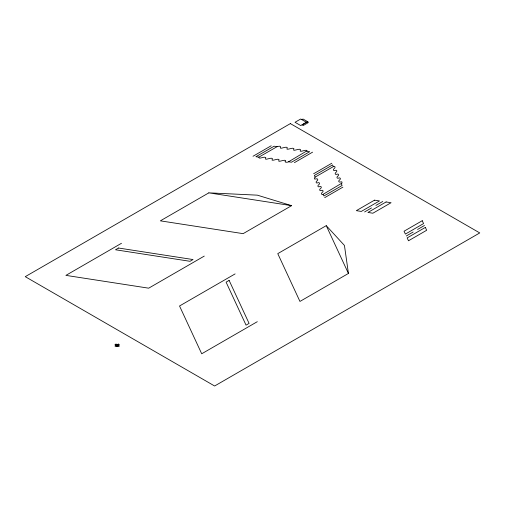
<?xml version="1.0" encoding="UTF-8"?>
<svg xmlns="http://www.w3.org/2000/svg" width="505" height="505" viewBox="0 0 505 505"><rect width="100%" height="100%" fill="white"/><g stroke="black" fill="none" stroke-linecap="round" stroke-linejoin="round"><path stroke-width="0.76" d="M258.812 157.156C258.636 159.934 264.065 155.893 265.807 157.611L265.781 157.863C263.591 161.404 271.242 156.84 272.429 158.633L272.403 158.892C270.213 162.433 277.864 157.869 279.05 159.656L279.025 159.915C276.841 163.456 284.485 158.892 285.672 160.685L285.647 160.937C283.494 162.534 287.774 162.515 288.607 161.764L307.16 150.698C305.98 148.906 298.329 153.47 300.519 149.928L300.538 149.676C299.358 147.883 291.707 152.447 293.897 148.906L293.916 148.647C292.73 146.86 285.085 151.424 287.276 147.883L287.294 147.624C286.108 145.831 278.463 150.395 280.654 146.854L279.858 146.216L277.542 146.418L258.812 157.156L255.915 156.708L274.095 146.21L276.993 146.658M315.17 177.097L314.318 178.353L314.697 179.086L317.039 178.795L317.708 179.262C318.245 180.771 315.638 181.068 316.174 182.576L316.843 183.044L318.819 182.614L319.482 183.088C320.018 184.596 317.418 184.893 317.948 186.402L318.617 186.869L320.593 186.44L321.262 186.913C321.792 188.416 319.192 188.718 319.722 190.221L320.391 190.694L322.367 190.265L323.036 190.732C323.566 192.241 320.965 192.538 321.496 194.046L322.165 194.52L323.149 194.305L342.062 183.031L341.803 181.819L339.461 182.109L338.792 181.636C338.255 180.133 340.862 179.831 340.326 178.328L339.657 177.855L337.681 178.284L337.018 177.817C336.481 176.308 339.082 176.011 338.552 174.503L337.883 174.036L335.907 174.465L335.238 173.991C334.708 172.483 337.308 172.186 336.778 170.677L336.109 170.21L334.133 170.639L333.464 170.166C332.934 168.664 335.535 168.361 335.004 166.858L334.335 166.385L333.351 166.6L315.17 177.097L314.394 175.424L332.574 164.927L333.351 166.6M301.914 119.679L303.05 119.022L308.202 121.995L307.065 122.652L300.715 118.997L295.034 122.279L300.715 125.562L306.396 122.279M253.018 156.26L271.198 145.762M121.49 243.284L65.909 275.377L148.685 288.178L204.266 256.092M208.836 192.853L160.356 220.843L243.139 233.651L291.619 205.661L257.329 195.157L208.836 192.853L291.619 205.661M294.402 162.66L312.582 152.163M313.618 173.752L331.798 163.254M324.702 197.651L342.882 187.153M235.115 273.899L179.534 305.986L201.71 353.784L257.291 321.691M326.249 225.653L277.769 253.643L299.951 301.434L348.431 273.445L344.442 245.449L326.249 225.653L348.431 273.445M364.61 211.942L371.497 207.959M375.903 205.421L382.79 201.445M406.272 235.993L413.159 232.016M417.566 229.472L424.452 225.495M306.787 151.266L309.685 151.715L291.505 162.212L288.607 161.764M117.217 344.707L118.334 345.351M116.011 345.407L117.128 346.051M341.329 183.807L342.106 185.48L323.926 195.978L323.149 194.305M290.375 123.599L25.25 276.664L214.625 386.003L479.75 232.931L290.375 123.599M307.065 121.995L302.091 124.868L303.227 125.524L308.202 122.652L307.065 121.995M118.523 248.024L115.493 249.773L190 261.3L193.03 259.551L118.523 248.024M116.011 344.094L114.944 344.707L118.334 346.664L119.401 346.051L116.011 344.094M118.284 344.094L114.944 346.02L116.062 346.664L119.401 344.738L118.284 344.094M229.118 280.389L226.089 282.137L246.055 325.151L249.085 323.402L229.118 280.389M374.514 200.163L356.334 210.661L361.296 211.425L379.476 200.933L374.514 200.163M386.104 201.956L367.924 212.453L372.886 213.217L391.066 202.726L386.104 201.956M422.237 220.717L404.057 231.214L405.382 234.08L423.562 223.582L422.237 220.717M425.343 227.408L407.163 237.905L408.488 240.771L426.668 230.274L425.343 227.408"/></g></svg>
